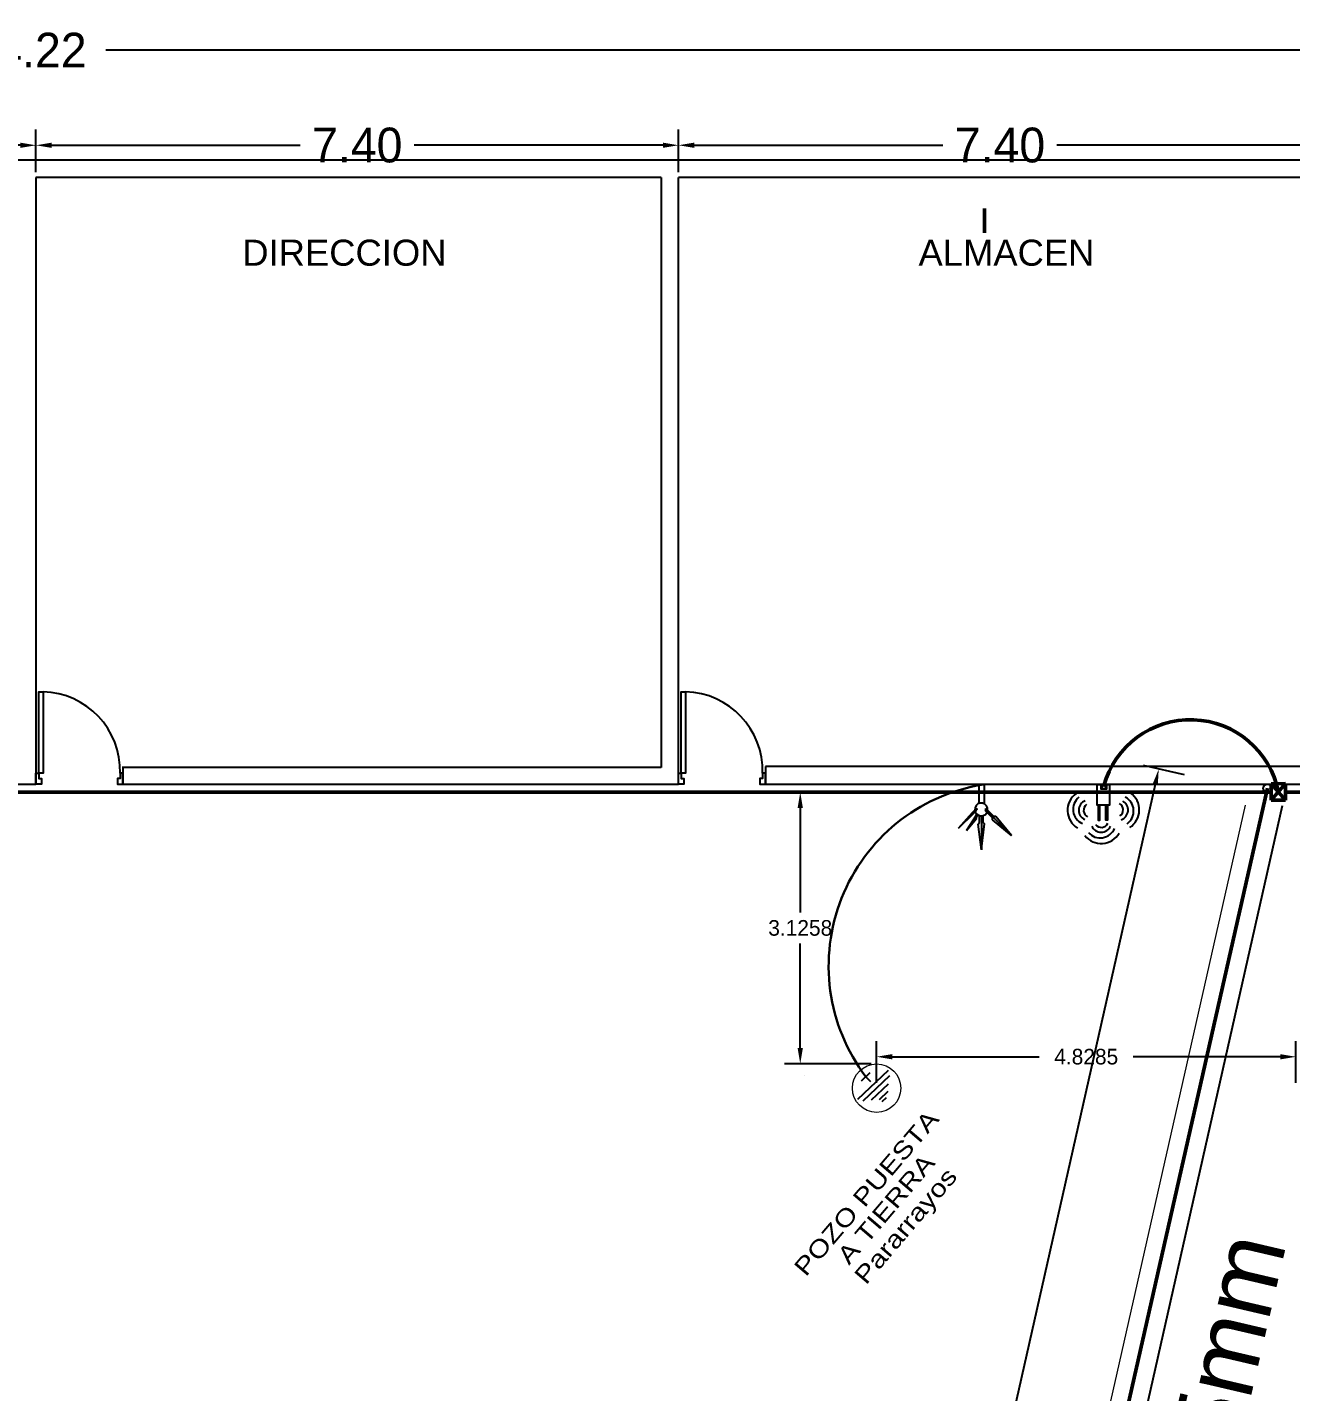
# Model space of a CAD drawing. Header units: metres. Extents: x 643973 to 644410, y 8488260 to 8488397.
# Drawn here: x 644387.69 to 644402.24, y 8488344.66 to 8488360.37 of the extents above; entities that cross this region are included whole.
import ezdxf
from ezdxf.enums import TextEntityAlignment as Align

# ---------------------------------------------------------------- set-up
doc = ezdxf.new("R2010")
doc.units = ezdxf.units.M
doc.header["$MEASUREMENT"] = 0
for name, color, linetype in [('ACHURADOS', 8, 'Continuous'), ('DETALLE', 3, 'Continuous'), ('Planta', 251, 'Continuous'), ('VANOS', 2, 'Continuous')]:
    doc.layers.add(name, color=color, linetype=linetype)
for name, color, linetype, lineweight in [('ALAYUT MARGEN', 5, 'Continuous', 50), ('Anotaciones - Textos_Pluma_Nº__86', 7, 'Continuous', 20), ('CIRCUITO DE DATOS', 4, 'COMPU_LINE', 50), ('CIRCUITO ELECTRICO EST DE CARGA', 6, 'Continuous', 50), ('MURO ADOBE', 252, 'Continuous', 25), ('MUROS', 251, 'Continuous', 53), ('PUERTAS', 24, 'Continuous', 5), ('PUESTA A TIERRA', 3, 'Continuous', 25), ('RED PUESTA A TIERRA', 44, 'T_LINE', 30)]:
    doc.layers.add(name, color=color, linetype=linetype, lineweight=lineweight)
doc.styles.add('SANS', font='sanss___.ttf', dxfattribs={"width": 1.2})
doc.styles.add('style4', font='arial.ttf')
doc.linetypes.add('COMPU_LINE', pattern='A,0.5,-0.1,["R",Standard,S=0.1,R=0,X=-0.05,Y=-0.05],-0.1', length=0.7)
doc.linetypes.add('T_LINE', pattern='A,12.7,-5.08,["T",Standard,S=2.54,R=0,X=-2.54,Y=-1.27],-6.35', length=24.13)
doc.dimstyles.new('UTILIZAR', dxfattribs={"dimtxt": 0.18, "dimasz": 0.18, "dimexe": 0.18, "dimexo": 0.0625, "dimgap": 0.09, "dimtad": 0, "dimtih": 1, "dimtoh": 1, "dimdec": 4, "dimzin": 0, "dimdsep": 46, "dimtxsty": 'Standard', "dimcen": 0.09, "dimadec": 0, "dimazin": 0, "dimtfac": 1, "dimtdec": 4, "dimtofl": 0, "dimtmove": 0, "dimatfit": 3, "dimfxl": 1, "dimtolj": 1, "dimtzin": 0, "dimarcsym": 0})

# ---------------------------------------------------------------- blocks, each defined once
blk = doc.blocks.new('PUERTA8')
at = {"layer": 'VANOS', "ltscale": 0.5}
for points in [[(0.025, 0.05), (0.025, 0.8), (0.065, 0.8), (0.065, 0.05)], [(0, -0.05), (0, 0.05), (0.025, 0.05), (0.025, 0), (0.05, 0), (0.05, -0.05)], [(0.8, -0.05), (0.8, 0.05), (0.775, 0.05), (0.775, 0), (0.75, 0), (0.75, -0.05)]]:
    blk.add_lwpolyline(points, close=True, dxfattribs=at)
at = {"layer": 'VANOS', "color": 8, "ltscale": 0.5}
blk.add_arc((0.045, 0.07), 0.73, 358.4306, 88.4306, dxfattribs=at)
blk = doc.blocks.new('P-1')
at = {"layer": 'ACHURADOS'}
blk.add_blockref('PUERTA8', (0, 0.05), dxfattribs=at)
blk = doc.blocks.new('*D196')
at = {"layer": 'Anotaciones - Textos_Pluma_Nº__86', "color": 0, "lineweight": -2, "transparency": 16777216}
for p, q in [((644365.597, 8488358.901), (644365.597, 8488360.285)), ((644409.821, 8488358.901), (644409.821, 8488360.285)), ((644365.777, 8488360.105), (644386.819, 8488360.105)), ((644409.641, 8488360.105), (644388.599, 8488360.105))]:
    blk.add_line(p, q, dxfattribs=at)
at = {"layer": 'Anotaciones - Textos_Pluma_Nº__86', "color": 0, "transparency": 16777216}
for points in [[(644365.777, 8488360.135), (644365.777, 8488360.075), (644365.597, 8488360.105)], [(644409.641, 8488360.135), (644409.641, 8488360.075), (644409.821, 8488360.105)]]:
    blk.add_solid(points, dxfattribs=at)
at = {"layer": 'Defpoints', "color": 0, "transparency": 16777216}
for p in [(644365.597, 8488360.105), (644365.597, 8488358.838, 0), (644409.821, 8488358.838, 0)]:
    blk.add_point(p, dxfattribs=at)
at = {"layer": 'Anotaciones - Textos_Pluma_Nº__86', "color": 0, "transparency": 16777216, "insert": (644387.709, 8488360.105), "char_height": 0.4, "attachment_point": 5}
blk.add_mtext('\\A1;44.22', dxfattribs=at)
blk = doc.blocks.new('*D199')
at = {"layer": 'Anotaciones - Textos_Pluma_Nº__86', "color": 0, "lineweight": -2, "transparency": 16777216}
for p, q in [((644380.396, 8488358.701), (644380.396, 8488359.19)), ((644387.795, 8488358.701), (644387.795, 8488359.19)), ((644380.576, 8488359.01), (644383.438, 8488359.01)), ((644387.615, 8488359.01), (644384.752, 8488359.01))]:
    blk.add_line(p, q, dxfattribs=at)
at = {"layer": 'Anotaciones - Textos_Pluma_Nº__86', "color": 0, "transparency": 16777216}
for points in [[(644380.576, 8488359.04), (644380.576, 8488358.98), (644380.396, 8488359.01)], [(644387.615, 8488359.04), (644387.615, 8488358.98), (644387.795, 8488359.01)]]:
    blk.add_solid(points, dxfattribs=at)
at = {"layer": 'Defpoints', "color": 0, "transparency": 16777216}
for p in [(644387.795, 8488359.01), (644380.396, 8488358.638, 0), (644387.795, 8488358.638, 0)]:
    blk.add_point(p, dxfattribs=at)
at = {"layer": 'Anotaciones - Textos_Pluma_Nº__86', "color": 0, "transparency": 16777216, "insert": (644384.095, 8488359.01), "char_height": 0.4, "attachment_point": 5}
blk.add_mtext('\\A1;7.40', dxfattribs=at)
blk = doc.blocks.new('*D200')
at = {"layer": 'Anotaciones - Textos_Pluma_Nº__86', "color": 0, "lineweight": -2, "transparency": 16777216}
for p, q in [((644387.795, 8488358.701), (644387.795, 8488359.19)), ((644395.194, 8488358.701), (644395.194, 8488359.19)), ((644387.975, 8488359.01), (644390.837, 8488359.01)), ((644395.014, 8488359.01), (644392.151, 8488359.01))]:
    blk.add_line(p, q, dxfattribs=at)
at = {"layer": 'Anotaciones - Textos_Pluma_Nº__86', "color": 0, "transparency": 16777216}
for points in [[(644387.975, 8488359.04), (644387.975, 8488358.98), (644387.795, 8488359.01)], [(644395.014, 8488359.04), (644395.014, 8488358.98), (644395.194, 8488359.01)]]:
    blk.add_solid(points, dxfattribs=at)
at = {"layer": 'Defpoints', "color": 0, "transparency": 16777216}
for p in [(644387.795, 8488359.01), (644387.795, 8488358.638, 0), (644395.194, 8488358.638, 0)]:
    blk.add_point(p, dxfattribs=at)
at = {"layer": 'Anotaciones - Textos_Pluma_Nº__86', "color": 0, "transparency": 16777216, "insert": (644391.494, 8488359.01), "char_height": 0.4, "attachment_point": 5}
blk.add_mtext('\\A1;7.40', dxfattribs=at)
blk = doc.blocks.new('*D201')
at = {"layer": 'Anotaciones - Textos_Pluma_Nº__86', "color": 0, "lineweight": -2, "transparency": 16777216}
for p, q in [((644395.194, 8488358.701), (644395.194, 8488359.19)), ((644402.596, 8488358.701), (644402.596, 8488359.19)), ((644395.374, 8488359.01), (644398.238, 8488359.01)), ((644402.416, 8488359.01), (644399.551, 8488359.01))]:
    blk.add_line(p, q, dxfattribs=at)
at = {"layer": 'Anotaciones - Textos_Pluma_Nº__86', "color": 0, "transparency": 16777216}
for points in [[(644395.374, 8488359.04), (644395.374, 8488358.98), (644395.194, 8488359.01)], [(644402.416, 8488359.04), (644402.416, 8488358.98), (644402.596, 8488359.01)]]:
    blk.add_solid(points, dxfattribs=at)
at = {"layer": 'Defpoints', "color": 0, "transparency": 16777216}
for p in [(644395.194, 8488359.01), (644395.194, 8488358.638, 0), (644402.596, 8488358.638, 0)]:
    blk.add_point(p, dxfattribs=at)
at = {"layer": 'Anotaciones - Textos_Pluma_Nº__86', "color": 0, "transparency": 16777216, "insert": (644398.895, 8488359.01), "char_height": 0.4, "attachment_point": 5}
blk.add_mtext('\\A1;7.40', dxfattribs=at)
blk = doc.blocks.new('*D194')
at = {"layer": 'Anotaciones - Textos_Pluma_Nº__86', "color": 0, "lineweight": -2, "transparency": 16777216}
for p, q in [((644401.018, 8488351.763), (644400.547, 8488351.87)), ((644400.683, 8488351.654), (644397.788, 8488338.842)), ((644394.081, 8488322.441), (644396.976, 8488335.253)), ((644394.337, 8488322.199), (644393.866, 8488322.305))]:
    blk.add_line(p, q, dxfattribs=at)
at = {"layer": 'Anotaciones - Textos_Pluma_Nº__86', "color": 0, "transparency": 16777216}
for points in [[(644400.654, 8488351.661), (644400.712, 8488351.648), (644400.723, 8488351.83)], [(644394.052, 8488322.448), (644394.11, 8488322.435), (644394.041, 8488322.266)]]:
    blk.add_solid(points, dxfattribs=at)
at = {"layer": 'Defpoints', "color": 0, "transparency": 16777216}
for p in [(644400.723, 8488351.83), (644401.079, 8488351.749), (644394.398, 8488322.185)]:
    blk.add_point(p, dxfattribs=at)
at = {"layer": 'Anotaciones - Textos_Pluma_Nº__86', "color": 0, "transparency": 16777216, "insert": (644397.382, 8488337.048), "char_height": 1, "attachment_point": 5, "rotation": 77.265}
blk.add_mtext('\\A1;30.31', dxfattribs=at)
blk = doc.blocks.new('*D193')
at = {"layer": 'ALAYUT MARGEN', "color": 0, "lineweight": -2, "transparency": 16777216}
for p, q in [((644397.412, 8488351.564), (644396.415, 8488351.564)), ((644396.595, 8488351.384), (644396.595, 8488350.181)), ((644396.595, 8488348.618), (644396.595, 8488349.821)), ((644397.412, 8488348.438), (644396.415, 8488348.438))]:
    blk.add_line(p, q, dxfattribs=at)
at = {"layer": 'ALAYUT MARGEN', "color": 0, "transparency": 16777216}
for points in [[(644396.565, 8488351.384), (644396.625, 8488351.384), (644396.595, 8488351.564)], [(644396.565, 8488348.618), (644396.625, 8488348.618), (644396.595, 8488348.438)]]:
    blk.add_solid(points, dxfattribs=at)
at = {"layer": 'Defpoints', "color": 0, "transparency": 16777216}
for p in [(644396.595, 8488351.564), (644397.474, 8488351.564), (644397.474, 8488348.438)]:
    blk.add_point(p, dxfattribs=at)
at = {"layer": 'ALAYUT MARGEN', "color": 0, "transparency": 16777216, "insert": (644396.595, 8488350.001), "char_height": 0.18, "attachment_point": 5}
blk.add_mtext('\\A1;3.1258', dxfattribs=at)
blk = doc.blocks.new('*D217')
at = {"layer": 'ALAYUT MARGEN', "color": 0, "lineweight": -2, "transparency": 16777216}
for p, q in [((644397.474, 8488348.22), (644397.474, 8488348.699)), ((644402.303, 8488348.22), (644402.303, 8488348.699)), ((644397.654, 8488348.519), (644399.348, 8488348.519)), ((644402.123, 8488348.519), (644400.428, 8488348.519))]:
    blk.add_line(p, q, dxfattribs=at)
at = {"layer": 'ALAYUT MARGEN', "color": 0, "transparency": 16777216}
for points in [[(644397.654, 8488348.549), (644397.654, 8488348.489), (644397.474, 8488348.519)], [(644402.123, 8488348.549), (644402.123, 8488348.489), (644402.303, 8488348.519)]]:
    blk.add_solid(points, dxfattribs=at)
at = {"layer": 'Defpoints', "color": 0, "transparency": 16777216}
for p in [(644402.303, 8488348.519), (644397.474, 8488348.157), (644402.303, 8488348.157, 0)]:
    blk.add_point(p, dxfattribs=at)
at = {"layer": 'ALAYUT MARGEN', "color": 0, "transparency": 16777216, "insert": (644399.888, 8488348.519), "char_height": 0.18, "attachment_point": 5}
blk.add_mtext('\\A1;4.8285', dxfattribs=at)

msp = doc.modelspace()

# ---------------------------------------------------------------- hatches: boundary and pattern name
at = {"layer": 'PUESTA A TIERRA'}
h = msp.add_hatch(color=256, dxfattribs=at)
h.dxf.hatch_style = 1
h.paths.add_polyline_path([(644400.06095, 8488351.64817), (644400.12146, 8488351.64817), (644400.12146, 8488351.59966), (644400.06095, 8488351.59966)])
h.paths.add_polyline_path([(644400.10255, 8488351.62962), (644400.10255, 8488351.63602), (644400.09877, 8488351.63602), (644400.09877, 8488351.64242), (644400.08364, 8488351.64242), (644400.08364, 8488351.63602), (644400.07986, 8488351.63602), (644400.07986, 8488351.62962), (644400.06852, 8488351.62962), (644400.06852, 8488351.60722), (644400.1139, 8488351.60722), (644400.1139, 8488351.62962)], flags=16)
edge = h.paths.add_edge_path(flags=17)
edge.add_line((644400.06095, 8488351.60722), (644400.06095, 8488351.64817))

# ---------------------------------------------------------------- linework, layer by layer
at = {"layer": 'Anotaciones - Textos_Pluma_Nº__86'}
msp.add_line((644395.03972, 8488321.85215), (644401.72131, 8488351.41646), dxfattribs=at)
at = {"layer": 'CIRCUITO DE DATOS'}
for p, q in [((644398.71749, 8488358.00376), (644398.71749, 8488358.28343)), ((644402.01744, 8488351.56404), (644380.48906, 8488351.56404)), ((644395.29264, 8488322.04415), (644401.97423, 8488351.60846))]:
    msp.add_line(p, q, dxfattribs=at)
at = {"layer": 'CIRCUITO DE DATOS', "color": 0}
msp.add_line((644402.18423, 8488351.47219), (644402.1823, 8488351.663), dxfattribs=at)
at = {"layer": 'CIRCUITO DE DATOS'}
msp.add_lwpolyline([(644404.72088, 8488358.16492), (644402.78841, 8488358.16492), (644402.78841, 8488351.56404), (644402.1833, 8488351.56404)], dxfattribs=at)
msp.add_arc((644401.08796, 8488351.36637), 1.03203, 11.196192, 164.869394, dxfattribs=at)
at = {"layer": 'CIRCUITO ELECTRICO EST DE CARGA', "color": 0}
for p, q in [((644402.1823, 8488351.663), (644402.01646, 8488351.66133)), ((644402.01839, 8488351.47052), (644402.01646, 8488351.66133)), ((644402.18423, 8488351.47219), (644402.01646, 8488351.66133)), ((644402.1823, 8488351.663), (644402.01839, 8488351.47052)), ((644402.18423, 8488351.47219), (644402.01839, 8488351.47052))]:
    msp.add_line(p, q, dxfattribs=at)
at = {"layer": 'DETALLE'}
for p, q in [((644398.65068, 8488351.64854), (644398.65068, 8488351.43335)), ((644398.71181, 8488351.64854), (644398.65068, 8488351.64854)), ((644398.71181, 8488351.64854), (644398.71181, 8488351.43164)), ((644398.62636, 8488351.36674), (644398.4144, 8488351.14536)), ((644398.57487, 8488351.32531), (644398.4144, 8488351.14536)), ((644398.5872, 8488351.3135), (644398.4144, 8488351.14536)), ((644398.50983, 8488351.12177), (644398.63423, 8488351.3072)), ((644398.61155, 8488351.28565), (644398.50983, 8488351.12177)), ((644398.50983, 8488351.12177), (644398.62495, 8488351.26203)), ((644398.57487, 8488351.32531), (644398.62891, 8488351.38175)), ((644398.5872, 8488351.3135), (644398.62731, 8488351.35539)), ((644398.61155, 8488351.28565), (644398.629, 8488351.31166)), ((644398.6229, 8488351.27804), (644398.63982, 8488351.30327)), ((644398.62495, 8488351.26203), (644398.6229, 8488351.27804)), ((644398.6599, 8488351.21584), (644398.6599, 8488351.29438)), ((644398.68125, 8488351.29179), (644398.68125, 8488350.90238)), ((644398.70259, 8488351.21584), (644398.70259, 8488351.29553)), ((644398.80766, 8488351.27048), (644398.72946, 8488351.34813)), ((644398.8227, 8488351.28562), (644398.73122, 8488351.37646)), ((644398.73214, 8488351.36051), (644399.0289, 8488351.06582)), ((644398.80944, 8488351.24531), (644398.80766, 8488351.27048)), ((644398.84788, 8488351.28402), (644398.8227, 8488351.28562)), ((644399.0289, 8488351.06582), (644398.84788, 8488351.28402)), ((644398.6433, 8488351.19685), (644398.6599, 8488351.21584)), ((644398.68125, 8488350.90238), (644398.6433, 8488351.19685)), ((644398.68125, 8488350.91065), (644398.71757, 8488351.19854)), ((644398.71919, 8488351.19685), (644398.70259, 8488351.21584)), ((644399.0289, 8488351.06582), (644398.80944, 8488351.24531))]:
    msp.add_line(p, q, dxfattribs=at)
for centre, radius, start, end in [((644398.67936, 8488351.36547), 0.0737, 201.687914, 185.906258), ((644398.67936, 8488351.36547, 0.5), 0.05302, 162.112368, 190.954829), ((644398.67936, 8488351.36547, 0.5), 0.05302, 340.912495, 11.967883)]:
    msp.add_arc(centre, radius, start, end, dxfattribs=at)
at = {"layer": 'MURO ADOBE'}
for points in [[(644409.8205, 8488358.63801), (644409.8205, 8488358.83801), (644380.1955, 8488358.83801)], [(644394.99371, 8488358.63801), (644387.79461, 8488358.63801)], [(644387.79461, 8488358.63801), (644387.79461, 8488351.65801)], [(644394.99371, 8488358.63801), (644394.99371, 8488351.84854)], [(644394.99371, 8488351.65801), (644395.19371, 8488351.65801), (644395.19371, 8488358.63801)], [(644402.3955, 8488358.63801), (644395.19371, 8488358.63801)], [(644381.39531, 8488351.85801), (644381.39531, 8488351.65801), (644387.79461, 8488351.65801)], [(644388.79441, 8488351.85801), (644388.79441, 8488351.65801), (644395.19371, 8488351.65801), (644395.19371, 8488351.85801)], [(644394.99371, 8488351.84854), (644388.79441, 8488351.84854)], [(644396.19352, 8488351.85801), (644396.19352, 8488351.65801), (644402.59281, 8488351.65801), (644402.59281, 8488351.85801)], [(644402.3955, 8488351.85801), (644396.19352, 8488351.85801)]]:
    msp.add_lwpolyline(points, dxfattribs=at)
at = {"layer": 'MUROS'}
msp.add_line((644396.64073, 8488348.30541), (644396.64072, 8488348.30545), dxfattribs=at)
at = {"layer": 'Planta', "color": 2}
msp.add_line((644395.46644, 8488321.84491), (644402.14803, 8488351.40922), dxfattribs=at)
at = {"layer": 'Planta'}
msp.add_circle((644401.97423, 8488351.60846), 0.04916, dxfattribs=at)
at = {"layer": 'PUESTA A TIERRA'}
for p, q in [((644400.06095, 8488351.60722), (644400.06095, 8488351.64817)), ((644400.06852, 8488351.62962), (644400.06852, 8488351.60722)), ((644400.06852, 8488351.62962), (644400.07986, 8488351.62962)), ((644400.06852, 8488351.60722), (644400.1139, 8488351.60722)), ((644400.07986, 8488351.63602), (644400.08364, 8488351.63602)), ((644400.07986, 8488351.62962), (644400.07986, 8488351.63602)), ((644400.08364, 8488351.64242), (644400.08364, 8488351.63602)), ((644400.08364, 8488351.64242), (644400.09877, 8488351.64242)), ((644400.09877, 8488351.64242), (644400.09877, 8488351.63602)), ((644400.09877, 8488351.63602), (644400.10255, 8488351.63602)), ((644400.10255, 8488351.62962), (644400.10255, 8488351.63602)), ((644400.10255, 8488351.62962), (644400.1139, 8488351.62962)), ((644400.1139, 8488351.60722), (644400.1139, 8488351.62962))]:
    msp.add_line(p, q, dxfattribs=at)
at = {"layer": 'PUESTA A TIERRA', "elevation": 0}
for points in [[(644400.15615, 8488351.65163), (644400.15615, 8488351.41409), (644400.01279, 8488351.41409), (644400.01279, 8488351.65163)], [(644400.02462, 8488351.41409), (644400.02462, 8488351.24135), (644400.04602, 8488351.24135), (644400.04602, 8488351.41409)], [(644400.13103, 8488351.41409), (644400.13103, 8488351.24081), (644400.11346, 8488351.24081), (644400.11346, 8488351.41409)]]:
    msp.add_lwpolyline(points, close=True, dxfattribs=at)
at = {"layer": 'PUESTA A TIERRA'}
msp.add_lwpolyline([(644400.06095, 8488351.64817), (644400.12146, 8488351.64817), (644400.12146, 8488351.59966), (644400.06095, 8488351.59966)], close=True, dxfattribs=at)
for centre, radius, start, end in [((644399.91424, 8488351.35469, 0), 0.24133, 126.624227, 237.941243), ((644399.91535, 8488351.36652, 0), 0.17849, 128.885224, 246.184391), ((644399.92062, 8488351.35562, 0), 0.11864, 112.155585, 244.956181), ((644399.94106, 8488351.35442, 0), 0.08287, 126.162112, 243.772935), ((644400.2306, 8488351.36097, 0), 0.08287, 302.550519, 60.161343), ((644400.25092, 8488351.35848, 0), 0.11864, 288.543992, 61.344588), ((644400.2555, 8488351.34727, 0), 0.17849, 305.273631, 62.572798), ((644400.25735, 8488351.35901, 0), 0.24133, 303.012634, 54.32965), ((644400.06103, 8488351.21488, 0), 0.24133, 218.105554, 329.42257), ((644400.04917, 8488351.21568, 0), 0.17849, 220.366551, 337.665718), ((644400.05993, 8488351.22123, 0), 0.11864, 203.636912, 336.437508), ((644400.0606, 8488351.24169, 0), 0.08287, 217.643439, 335.254262)]:
    msp.add_arc(centre, radius, start, end, dxfattribs=at)
at = {"layer": 'RED PUESTA A TIERRA', "color": 42, "linetype": 'ByBlock', "lineweight": -3, "ltscale": 0.03}
msp.add_line((644397.40669, 8488348.22866), (644397.34976, 8488348.28891), dxfattribs=at)
for points in [[(644397.25747, 8488348.03232), (644397.60976, 8488348.36519)], [(644397.29908, 8488348.24103), (644397.40043, 8488348.33679)], [(644397.32, 8488348.01234), (644397.62758, 8488348.30295)], [(644397.41644, 8488348.02439), (644397.61148, 8488348.20867)], [(644397.50579, 8488348.02578), (644397.60714, 8488348.12154)], [(644397.53799, 8488348.00257), (644397.58867, 8488348.05045)]]:
    msp.add_lwpolyline(points, dxfattribs=at)
at = {"layer": 'RED PUESTA A TIERRA', "linetype": 'ByBlock', "lineweight": 20}
msp.add_circle((644397.47405, 8488348.15736), 0.27893, dxfattribs=at)
at = {"layer": 'RED PUESTA A TIERRA', "ltscale": 0.025}
msp.add_arc((644399.03705, 8488349.56387), 2.11482, 99.685669, 217.075585, dxfattribs=at)

# ---------------------------------------------------------------- block references
at = {"layer": 'PUERTAS', "xscale": 1.249756712422823, "yscale": 1.249756712422823, "zscale": 1.249756712422823}
for p in [(644387.79461, 8488351.65801), (644395.19371, 8488351.65801)]:
    msp.add_blockref('P-1', p, dxfattribs=at)

# ---------------------------------------------------------------- texts
at = {"char_height": 0.3, "attachment_point": 1, "rotation": 0, "style": 'style4'}
for s, heights, insert in [('DIRECCION', [0.33661], (644390.17034, 8488357.92343)), ('ALMACEN', [0], (644397.95668, 8488357.92343))]:
    msp.add_mtext_dynamic_manual_height_columns(s, width=2.5599864, gutter_width=12.5, heights=heights, dxfattribs=dict(at, insert=insert))
at = {"layer": 'Planta', "color": 0, "style": 'style4'}
msp.add_text('Tramo subterraneo en ducto PVC SAP Ø25mm', height=0.8, rotation=76.84926, dxfattribs=at).set_placement((644396.83973, 8488323.44355))
at = {"layer": 'RED PUESTA A TIERRA', "ltscale": 0.14, "style": 'SANS', "width": 1.2}
for s, p in [('POZO PUESTA', (644397.35639, 8488346.95092)), ('A TIERRA', (644397.58151, 8488346.76634)), ('Pararrayos', (644397.80821, 8488346.57318))]:
    msp.add_text(s, height=0.2, rotation=49.567274, dxfattribs=at).set_placement(p, align=Align.MIDDLE_CENTER)

# ---------------------------------------------------------------- dimensions: what is measured, and where the dimension line sits
at = {"layer": 'ALAYUT MARGEN'}
for p1, p2, distance, picture, middle in [((644397.474053, 8488348.438194), (644397.474053, 8488351.564041), 0.878697, '*D193', (644396.595357, 8488350.001117)), ((644397.47405, 8488348.15736), (644402.30258, 8488348.15736, 0), 0.36183, '*D217', (644399.88832, 8488348.51919))]:
    dim = msp.add_aligned_dim(p1=p1, p2=p2, distance=distance, dimstyle='UTILIZAR', dxfattribs=at)
    dim.commit()
    dim.dimension.update_dxf_attribs({"geometry": picture, "text_midpoint": middle})
at = {"layer": 'Anotaciones - Textos_Pluma_Nº__86'}
for base, p1, p2, picture, middle in [((644365.5973, 8488360.10523, 0), (644409.8205, 8488358.83801), (644365.5973, 8488358.83801), '*D196', (644387.7089, 8488360.10523, 0)), ((644387.79461, 8488359.01041, 0), (644380.3955, 8488358.63801), (644387.79461, 8488358.63801), '*D199', (644384.09506, 8488359.01041, 0)), ((644387.79461, 8488359.01041, 0), (644395.19371, 8488358.63801), (644387.79461, 8488358.63801), '*D200', (644391.49416, 8488359.01041, 0)), ((644395.19371, 8488359.01041, 0), (644402.5955, 8488358.63801), (644395.19371, 8488358.63801), '*D201', (644398.89461, 8488359.01041, 0))]:
    dim = msp.add_linear_dim(base=base, p1=p1, p2=p2, angle=0, dimstyle='UTILIZAR', override={"dimtxt": 0.4, "dimtih": 0, "dimdec": 2}, dxfattribs=at)
    dim.commit()
    dim.dimension.update_dxf_attribs({"geometry": picture, "text_midpoint": middle})
dim = msp.add_aligned_dim(p1=(644394.3977, 8488322.185), p2=(644401.07928, 8488351.74932), distance=0.36558, dimstyle='UTILIZAR', override={"dimtxt": 1, "dimtih": 0, "dimdec": 2}, dxfattribs=at)
dim.commit()
dim.dimension.update_dxf_attribs({"geometry": '*D194', "text_midpoint": (644397.3819, 8488337.04775)})

doc.saveas('drawing.dxf')
